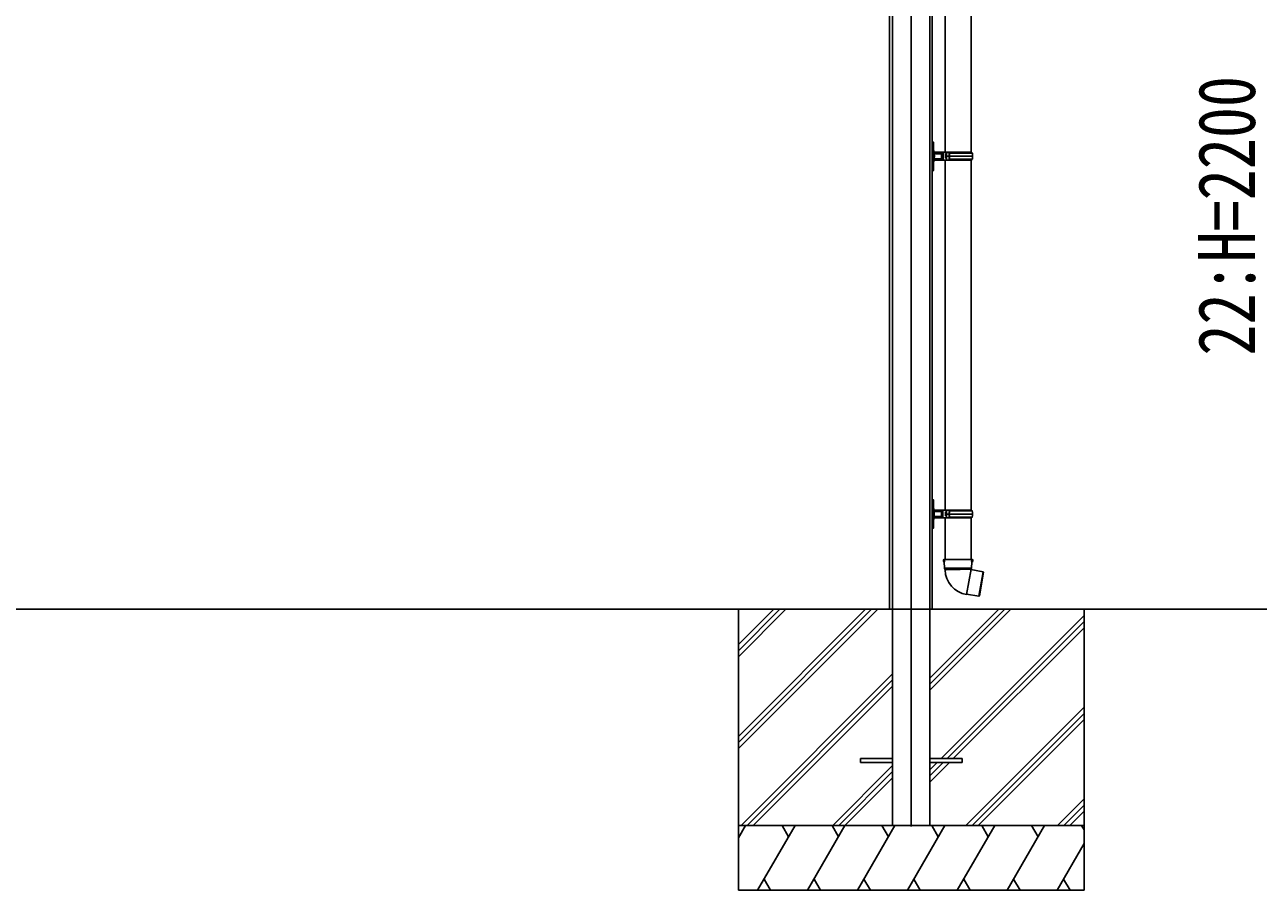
# Model space of a CAD drawing. Units: millimetres, scale not verified. Extents: x -16820 to 16820, y -11880 to 11880.
# Drawn here: x 794 to 3648, y -8625 to -6623 of the extents above; entities that cross this region are included whole.
import ezdxf
from ezdxf.enums import TextEntityAlignment as Align

# ---------------------------------------------------------------- set-up
doc = ezdxf.new("R2010")
doc.units = ezdxf.units.MM
doc.header["$LTSCALE"] = 60
for name, color, linetype in [('0-3_YKK_12', 2, 'Continuous'), ('0-4_YKK_A1', 4, 'Continuous'), ('0-5_YKK_D', 6, 'Continuous')]:
    doc.layers.add(name, color=color, linetype=linetype)
doc.styles.add('ＭＳ ゴシック', font='')
doc.styles.get('ＭＳ ゴシック').set_extended_font_data('MS Gothic')

msp = doc.modelspace()

# ---------------------------------------------------------------- linework, layer by layer
at = {"layer": '0-3_YKK_12'}
msp.add_line((2845.08, -8477.5), (2845.08, -5700.04), dxfattribs=at)
at = {"layer": '0-4_YKK_A1'}
for p, q in [((2795.08, -5703.45), (2795.08, -7975)), ((2801.94, -5703.69), (2801.94, -8475.17)), ((2888.22, -5706.7), (2888.22, -8475.17)), ((2893.28, -5706.88), (2893.28, -7975.17)), ((2923.18, -6103), (2923.18, -6918.5)), ((2983.38, -6918.5), (2983.38, -6103)), ((2894.28, -6894), (2893.28, -6894)), ((2894.28, -6900.3), (2893.28, -6900.3)), ((2894.58, -6894.17), (2893.58, -6894.17)), ((2894.58, -6900.46), (2893.58, -6900.46)), ((2896.28, -6894.91), (2894.28, -6894)), ((2894.28, -6900.3), (2894.28, -6894)), ((2896.58, -6895.07), (2894.58, -6894.17)), ((2894.58, -6900.46), (2894.58, -6894.17)), ((2896.28, -6894.91), (2896.45, -6900.63)), ((2896.58, -6895.07), (2896.75, -6900.8)), ((2894.28, -6927.5), (2893.28, -6927.5)), ((2894.58, -6927.67), (2893.58, -6927.67)), ((2894.28, -6927.5), (2897.28, -6927.5)), ((2894.28, -6954.7), (2894.28, -6927.5)), ((2894.58, -6927.67), (2897.58, -6927.67)), ((2894.58, -6954.87), (2894.58, -6927.67)), ((2897.28, -6927.5), (2896.45, -6954.37)), ((2897.58, -6927.67), (2896.75, -6954.54)), ((2897.28, -6927.5), (2898.28, -6927.5)), ((2897.58, -6927.67), (2898.58, -6927.67)), ((2897.99, -6918.26), (2898.09, -6921.5)), ((2898.09, -6933.5), (2897.99, -6936.74)), ((2915.28, -6921.5), (2898.1, -6921.5)), ((2898.1, -6921.5), (2898.28, -6927.5)), ((2898.28, -6927.5), (2898.1, -6933.5)), ((2898.1, -6933.5), (2915.28, -6933.5)), ((2898.29, -6918.43), (2898.39, -6921.67)), ((2898.39, -6933.67), (2898.29, -6936.91)), ((2915.58, -6921.67), (2898.4, -6921.67)), ((2898.4, -6921.67), (2898.58, -6927.67)), ((2898.58, -6927.67), (2898.4, -6933.67)), ((2898.4, -6933.67), (2915.58, -6933.67)), ((2898.94, -6918.5), (2915.28, -6918.5)), ((2915.28, -6936.5), (2898.94, -6936.5)), ((2899.24, -6918.67), (2915.58, -6918.67)), ((2915.28, -6918.5), (2918.28, -6918.5)), ((2915.28, -6921.5), (2915.28, -6918.5)), ((2915.28, -6923), (2915.28, -6921.5)), ((2918.28, -6923), (2915.28, -6923)), ((2915.28, -6923.01), (2915.28, -6932)), ((2916.26, -6923.01), (2915.28, -6923.01)), ((2916.26, -6932), (2915.28, -6932)), ((2915.28, -6932), (2918.28, -6932)), ((2918.28, -6936.5), (2915.28, -6936.5)), ((2915.58, -6918.67), (2918.58, -6918.67)), ((2915.58, -6921.67), (2915.58, -6918.67)), ((2915.58, -6923.17), (2915.58, -6921.67)), ((2915.58, -6923.17), (2915.58, -6932.16)), ((2916.56, -6923.17), (2915.58, -6923.17)), ((2918.58, -6923.17), (2915.58, -6923.17)), ((2916.56, -6932.16), (2915.58, -6932.16)), ((2915.58, -6932.17), (2918.58, -6932.17)), ((2918.28, -6923.01), (2916.26, -6923.01)), ((2916.26, -6932), (2916.26, -6923.01)), ((2918.28, -6932), (2916.26, -6932)), ((2918.58, -6923.17), (2916.56, -6923.17)), ((2916.56, -6932.16), (2916.56, -6923.17)), ((2918.58, -6932.16), (2916.56, -6932.16)), ((2926.28, -6918.5), (2918.28, -6918.5)), ((2926.58, -6918.67), (2918.58, -6918.67)), ((2923.18, -6936.5), (2923.18, -7746)), ((2926.29, -6923.01), (2924.28, -6923.01)), ((2926.29, -6932), (2924.28, -6932)), ((2926.28, -6932), (2924.28, -6932)), ((2926.59, -6923.17), (2924.58, -6923.17)), ((2926.59, -6932.16), (2924.58, -6932.16)), ((2926.58, -6932.17), (2924.58, -6932.17)), ((2926.28, -6923), (2926.28, -6918.5)), ((2926.28, -6936.5), (2926.28, -6932)), ((2926.29, -6918.5), (2926.29, -6923.01)), ((2933.31, -6918.5), (2926.29, -6918.5)), ((2926.29, -6927.5), (2926.29, -6923.01)), ((2926.29, -6932), (2926.29, -6927.5)), ((2932.79, -6927.5), (2926.29, -6927.5)), ((2926.29, -6936.5), (2926.29, -6932)), ((2933.31, -6936.5), (2926.29, -6936.5)), ((2926.58, -6923.17), (2926.58, -6918.67)), ((2926.58, -6936.67), (2926.58, -6932.17)), ((2926.59, -6918.66), (2926.59, -6923.17)), ((2933.61, -6918.66), (2926.59, -6918.66)), ((2926.59, -6927.66), (2926.59, -6923.17)), ((2926.59, -6932.16), (2926.59, -6927.67)), ((2933.09, -6927.67), (2926.59, -6927.67)), ((2926.59, -6936.66), (2926.59, -6932.16)), ((2932.79, -6927.5), (2932.79, -6927.5)), ((2932.79, -6927.5), (2932.79, -6927.5)), ((2932.87, -6927.5), (2932.87, -6927.5)), ((2986.78, -6927.5), (2933.04, -6927.5)), ((2933.09, -6927.67), (2933.09, -6927.66)), ((2933.09, -6927.67), (2933.09, -6927.67)), ((2933.17, -6927.67), (2933.17, -6927.66)), ((2933.54, -6918.5), (2933.31, -6918.5)), ((2933.54, -6936.5), (2933.31, -6936.5)), ((2987.08, -6927.66), (2933.34, -6927.66)), ((2933.54, -6918.5), (2933.95, -6918.5)), ((2933.54, -6936.5), (2933.95, -6936.5)), ((2933.84, -6918.66), (2933.61, -6918.66)), ((2933.84, -6918.66), (2934.25, -6918.66)), ((2933.95, -6918.5), (2985.28, -6918.5)), ((2933.95, -6936.5), (2985.28, -6936.5)), ((2934.25, -6918.66), (2985.58, -6918.66)), ((2986.28, -6920.5), (2934.98, -6920.5)), ((2986.28, -6934.5), (2934.98, -6934.5)), ((2986.58, -6920.66), (2935.28, -6920.66)), ((2986.58, -6934.66), (2935.28, -6934.66)), ((2983.38, -7746), (2983.38, -6936.5)), ((2985.28, -6920.5), (2985.28, -6918.5)), ((2985.28, -6936.5), (2985.28, -6934.5)), ((2985.58, -6920.66), (2985.58, -6918.66)), ((2985.58, -6936.66), (2985.58, -6934.66)), ((2894.28, -6954.7), (2893.28, -6954.7)), ((2894.58, -6954.87), (2893.58, -6954.87)), ((2894.28, -6954.7), (2896.45, -6954.37)), ((2894.28, -6961), (2894.28, -6954.7)), ((2894.58, -6954.87), (2896.75, -6954.54)), ((2894.58, -6961.17), (2894.58, -6954.87)), ((2896.45, -6954.37), (2896.28, -6960.09)), ((2896.75, -6954.54), (2896.58, -6960.26)), ((2915.58, -6936.67), (2899.24, -6936.67)), ((2918.58, -6936.67), (2915.58, -6936.67)), ((2933.61, -6936.66), (2926.59, -6936.66)), ((2933.84, -6936.66), (2933.61, -6936.66)), ((2933.84, -6936.66), (2934.25, -6936.66)), ((2934.25, -6936.66), (2985.58, -6936.66)), ((2894.28, -7727.8), (2893.28, -7727.8)), ((2894.28, -7727.8), (2894.28, -7721.5)), ((2894.28, -7755), (2894.28, -7727.8)), ((2896.28, -7722.41), (2896.45, -7728.13)), ((2894.28, -7755), (2893.28, -7755)), ((2894.28, -7782.2), (2894.28, -7755)), ((2897.28, -7755), (2898.28, -7755)), ((2897.99, -7745.76), (2898.09, -7749)), ((2898.09, -7761), (2897.99, -7764.24)), ((2915.28, -7749), (2898.1, -7749)), ((2898.1, -7761), (2915.28, -7761)), ((2898.94, -7746), (2915.28, -7746)), ((2915.28, -7764), (2898.94, -7764)), ((2915.28, -7746), (2918.28, -7746)), ((2918.28, -7750.5), (2915.28, -7750.5)), ((2915.28, -7750.51), (2915.28, -7759.5)), ((2916.26, -7750.51), (2915.28, -7750.51)), ((2916.26, -7759.5), (2915.28, -7759.5)), ((2915.28, -7759.5), (2918.28, -7759.5)), ((2918.28, -7764), (2915.28, -7764)), ((2918.28, -7750.51), (2916.26, -7750.51)), ((2916.26, -7759.5), (2916.26, -7750.51)), ((2918.28, -7759.5), (2916.26, -7759.5)), ((2926.28, -7746), (2918.28, -7746)), ((2923.18, -7764), (2923.18, -7860)), ((2926.29, -7750.51), (2924.28, -7750.51)), ((2926.29, -7759.5), (2924.28, -7759.5)), ((2926.28, -7759.5), (2924.28, -7759.5)), ((2926.28, -7750.5), (2926.28, -7746)), ((2926.28, -7764), (2926.28, -7759.5)), ((2926.29, -7746), (2926.29, -7750.51)), ((2933.31, -7746), (2926.29, -7746)), ((2926.29, -7755), (2926.29, -7750.51)), ((2926.29, -7759.5), (2926.29, -7755)), ((2932.79, -7755), (2926.29, -7755)), ((2926.29, -7764), (2926.29, -7759.5)), ((2933.31, -7764), (2926.29, -7764)), ((2932.79, -7755), (2932.79, -7755)), ((2932.79, -7755), (2932.79, -7755)), ((2932.87, -7755), (2932.87, -7755)), ((2986.78, -7755), (2933.04, -7755)), ((2933.54, -7746), (2933.31, -7746)), ((2933.54, -7764), (2933.31, -7764)), ((2933.54, -7746), (2933.95, -7746)), ((2933.54, -7764), (2933.95, -7764)), ((2933.95, -7746), (2985.28, -7746)), ((2933.95, -7764), (2985.28, -7764)), ((2986.28, -7748), (2934.98, -7748)), ((2986.28, -7762), (2934.98, -7762)), ((2983.38, -7860), (2983.38, -7764)), ((2985.28, -7748), (2985.28, -7746)), ((2985.28, -7764), (2985.28, -7762)), ((2894.28, -7782.2), (2893.28, -7782.2)), ((2894.28, -7782.2), (2896.45, -7781.87)), ((2894.28, -7788.5), (2894.28, -7782.2)), ((2896.45, -7781.87), (2896.28, -7787.59)), ((2921.43, -7860), (2919.28, -7860.78)), ((2919.28, -7860.78), (2919.34, -7860.78)), ((2919.28, -7864.43), (2919.34, -7864.43)), ((2919.41, -7863.52), (2919.41, -7861.7)), ((2921.43, -7860), (2921.56, -7860)), ((2921.52, -7865.25), (2921.79, -7880.53)), ((2921.65, -7865.25), (2921.52, -7865.25)), ((2921.56, -7860), (2985, -7860)), ((2921.74, -7864.34), (2921.68, -7860.9)), ((2984.77, -7880.53), (2985.04, -7865.25)), ((2985.04, -7865.25), (2984.9, -7865.25)), ((2985, -7860), (2985.13, -7860)), ((2985.04, -7865.25), (2987.28, -7864.43)), ((2987.28, -7860.78), (2985.13, -7860)), ((2987.15, -7863.52), (2987.15, -7861.7)), ((2987.22, -7860.78), (2987.28, -7860.78)), ((2987.22, -7864.43), (2987.28, -7864.43)), ((2987.28, -7864.43), (2987.28, -7860.78)), ((2921.79, -7880.53), (2923.11, -7882.49)), ((2921.79, -7880.53), (2953.28, -7880.53)), ((2923.11, -7882.49), (2923.17, -7884.1)), ((2923.11, -7882.49), (2978.42, -7882.49)), ((2953.28, -7880.53), (2984.77, -7880.53)), ((2972.96, -7941.38), (2983.39, -7882.23)), ((3011.54, -7888.43), (2983.18, -7883.43)), ((2983.72, -7882.09), (2984.77, -7880.53)), ((3001.57, -7944.96), (3011.54, -7888.43)), ((3012.35, -7889.59), (3002.73, -7944.15)), ((3012.35, -7889.59), (3011.54, -7888.43)), ((2973.21, -7939.96), (3001.57, -7944.96)), ((3001.57, -7944.96), (3002.73, -7944.15)), ((4796.36, -7975), (-2298.01, -7975)), ((2445.08, -7975.17), (2445.08, -8625.17)), ((2445.08, -8269.15), (2739.06, -7975.17)), ((2445.08, -8283.29), (2753.2, -7975.17)), ((2445.08, -8297.43), (2767.34, -7975.17)), ((2445.08, -8057.01), (2526.92, -7975.17)), ((2445.08, -8071.15), (2541.07, -7975.17)), ((2445.08, -8085.3), (2555.21, -7975.17)), ((2888.22, -8162.66), (3075.71, -7975.17)), ((2888.22, -8148.52), (3061.57, -7975.17)), ((2888.22, -8134.38), (3047.43, -7975.17)), ((2914.06, -8320.67), (3245.08, -7989.65)), ((3245.08, -7975.17), (3245.08, -8625.17)), ((2928.2, -8320.67), (3245.08, -8003.79)), ((2942.34, -8320.67), (3245.08, -8017.93)), ((2451.19, -8475.17), (2801.94, -8124.42)), ((2465.33, -8475.17), (2801.94, -8138.56)), ((2479.47, -8475.17), (2801.94, -8152.7)), ((2971.69, -8475.17), (3245.08, -8201.78)), ((2985.83, -8475.17), (3245.08, -8215.92)), ((2999.97, -8475.17), (3245.08, -8230.06)), ((2727.58, -8320.67), (2727.58, -8329.67)), ((2801.94, -8320.67), (2727.58, -8320.67)), ((2801.94, -8329.67), (2727.58, -8329.67)), ((2888.22, -8320.67), (2962.58, -8320.67)), ((2888.22, -8374.79), (2933.34, -8329.67)), ((2888.22, -8346.51), (2905.06, -8329.67)), ((2888.22, -8360.65), (2919.2, -8329.67)), ((2888.22, -8329.67), (2962.58, -8329.67)), ((2962.58, -8320.67), (2962.58, -8329.67)), ((2663.32, -8475.17), (2801.94, -8336.55)), ((2677.46, -8475.17), (2801.94, -8350.69)), ((2691.61, -8475.17), (2801.94, -8364.83)), ((3183.82, -8475.17), (3245.08, -8413.91)), ((3197.96, -8475.17), (3245.08, -8428.05)), ((3212.1, -8475.17), (3245.08, -8442.19)), ((3245.08, -8475.17), (2445.08, -8475.17)), ((2445.08, -8504.11), (2461.79, -8475.17)), ((2489.62, -8625.17), (2576.23, -8475.17)), ((2561.23, -8501.15), (2546.22, -8475.17)), ((2605.1, -8625.17), (2691.7, -8475.17)), ((2676.7, -8501.15), (2661.7, -8475.17)), ((2720.57, -8625.17), (2807.17, -8475.17)), ((2792.17, -8501.15), (2777.17, -8475.17)), ((2836.04, -8625.17), (2922.64, -8475.17)), ((2907.64, -8501.15), (2892.64, -8475.17)), ((2951.51, -8625.17), (3038.11, -8475.17)), ((3023.11, -8501.15), (3008.11, -8475.17)), ((3066.98, -8625.17), (3153.58, -8475.17)), ((3138.58, -8501.15), (3123.58, -8475.17)), ((3245.08, -8485.61), (3239.05, -8475.17)), ((2446.79, -8501.15), (2445.08, -8498.19)), ((3182.45, -8625.17), (3245.08, -8516.69)), ((2504.62, -8599.19), (2519.62, -8625.17)), ((2620.09, -8599.19), (2635.09, -8625.17)), ((2735.57, -8599.19), (2750.57, -8625.17)), ((2851.04, -8599.19), (2866.03, -8625.17)), ((2966.5, -8599.19), (2981.5, -8625.17)), ((3081.98, -8599.19), (3096.97, -8625.17)), ((3197.45, -8599.19), (3212.44, -8625.17)), ((2445.08, -8625.17), (3245.08, -8625.17))]:
    msp.add_line(p, q, dxfattribs=at)
for points in [[(2894.28, -6927.5), (2894.28, -6900.3), (2896.45, -6900.63), (2897.28, -6927.5)], [(2894.58, -6927.67), (2894.58, -6900.46), (2896.75, -6900.8), (2897.58, -6927.67)], [(2915.28, -6936.5), (2915.28, -6933.5), (2915.28, -6932)], [(2915.58, -6936.67), (2915.58, -6933.67), (2915.58, -6932.17)], [(2926.28, -6936.5), (2918.28, -6936.5), (2918.28, -6918.5)], [(2926.58, -6936.67), (2918.58, -6936.67), (2918.58, -6918.67)], [(2926.28, -6923), (2924.28, -6923), (2924.28, -6932)], [(2926.58, -6923.17), (2924.58, -6923.17), (2924.58, -6932.17)], [(2933.04, -6927.5), (2932.87, -6927.5), (2932.79, -6927.5), (2926.29, -6927.5)], [(2933.34, -6927.66), (2933.17, -6927.66), (2933.09, -6927.66), (2926.59, -6927.66)], [(2933.31, -6918.5), (2932.92, -6922.96), (2932.79, -6927.5)], [(2933.61, -6918.66), (2933.22, -6923.13), (2933.09, -6927.66)], [(2893.28, -6961), (2894.28, -6961), (2896.28, -6960.09)], [(2893.58, -6961.17), (2894.58, -6961.17), (2896.58, -6960.26)], [(2896.28, -7722.41), (2894.28, -7721.5), (2893.28, -7721.5)], [(2894.28, -7727.8), (2896.45, -7728.13), (2897.28, -7755)], [(2894.28, -7755), (2897.28, -7755), (2896.45, -7781.87)], [(2898.1, -7749), (2898.28, -7755), (2898.1, -7761)], [(2915.28, -7750.5), (2915.28, -7749), (2915.28, -7746)], [(2915.28, -7764), (2915.28, -7761), (2915.28, -7759.5)], [(2926.28, -7764), (2918.28, -7764), (2918.28, -7746)], [(2926.28, -7750.5), (2924.28, -7750.5), (2924.28, -7759.5)], [(2933.04, -7755), (2932.87, -7755), (2932.79, -7755), (2926.29, -7755)], [(2933.31, -7746), (2932.92, -7750.46), (2932.79, -7755)], [(2893.28, -7788.5), (2894.28, -7788.5), (2896.28, -7787.59)], [(2919.28, -7860.78), (2919.28, -7864.43), (2921.52, -7865.25)], [(2919.34, -7860.78), (2920.79, -7860.27), (2921.56, -7860)], [(2921.65, -7865.25), (2920.84, -7864.96), (2919.34, -7864.43)], [(2921.68, -7860.9), (2920.79, -7861.21), (2919.41, -7861.7)], [(2919.41, -7863.52), (2920.84, -7864.02), (2921.74, -7864.34)], [(2984.82, -7864.34), (2984.85, -7862.61), (2984.88, -7860.9)], [(2984.82, -7864.34), (2985.72, -7864.02), (2987.15, -7863.52)], [(2987.15, -7861.7), (2985.77, -7861.21), (2984.88, -7860.9)], [(2987.22, -7864.43), (2985.72, -7864.96), (2984.9, -7865.25)], [(2985, -7860), (2985.77, -7860.27), (2987.22, -7860.78)], [(2983.7, -7882.08), (2983.61, -7882.12), (2983.39, -7882.23), (2983.36, -7882.25), (2983.07, -7882.33), (2981.35, -7882.45), (2978.42, -7882.49), (2975.68, -7882.59), (2972.02, -7882.69), (2967.72, -7882.78), (2963.14, -7882.88), (2958.14, -7882.97), (2953.15, -7883.06), (2948.02, -7883.15), (2943.18, -7883.23), (2938.5, -7883.33), (2934.36, -7883.42), (2930.65, -7883.53), (2927.67, -7883.64), (2925.35, -7883.76), (2923.87, -7883.9), (2923.2, -7884.06), (2923.17, -7884.1)]]:
    msp.add_lwpolyline(points, dxfattribs=at)
for centre, radius, start, end in [((2898.94, -6916.5), 2, 181.7624, 241.44015), ((2899.24, -6916.67), 2, 181.7624, 241.44015), ((2898.94, -6916.5), 2, 241.44015, 270), ((2898.94, -6938.5), 2, 90, 118.55985), ((2899.24, -6916.67), 2, 241.44015, 270), ((3010.67, -6927.51), 77.89, 179.99307, 186.62466), ((2932.84, -6927.72), 0.226, 80.79578, 102.71983), ((3013.8, -6927.48), 80.75, 173.61461, 180.01355), ((3013.8, -6927.52), 80.75, 179.98461, 186.38348), ((3010.97, -6927.68), 77.89, 179.99307, 186.62466), ((2933.14, -6927.89), 0.226, 80.79578, 102.71983), ((3014.1, -6927.64), 80.75, 173.61461, 180.01355), ((3014.1, -6927.69), 80.75, 179.98461, 186.38348), ((2935.16, -6918.85), 1.66, 167.69464, 263.49512), ((2935.11, -6936.1), 1.61, 94.66451, 194.14319), ((2935.46, -6919.02), 1.66, 167.69464, 263.49512), ((2935.41, -6936.27), 1.61, 94.66451, 194.14319), ((2935.74, -6918.7), 1.81, 173.59328, 264.82407), ((2935.81, -6936.35), 1.86, 96.97139, 184.61125), ((2936.04, -6918.86), 1.81, 173.59328, 264.82407), ((2936.11, -6936.51), 1.86, 96.97139, 184.61125), ((2937.53, -6927.5), 49.25, 0, 8.17123), ((2937.53, -6927.5), 49.25, 351.83186, 0.00306), ((2937.83, -6927.66), 49.25, 0, 8.17123), ((2937.83, -6927.67), 49.25, 351.83186, 0.00306), ((2898.94, -6938.5), 2, 118.55985, 178.2376), ((2899.24, -6938.67), 2, 118.55985, 178.2376), ((2899.24, -6938.67), 2, 90, 118.55985), ((2898.94, -7744), 2, 181.7624, 241.44015), ((2898.94, -7766), 2, 118.55985, 178.2376), ((2898.94, -7744), 2, 241.44015, 270), ((2898.94, -7766), 2, 90, 118.55985), ((3010.67, -7755.01), 77.89, 179.99307, 186.62466), ((2932.84, -7755.22), 0.226, 80.79578, 102.71983), ((3013.8, -7754.98), 80.75, 173.61461, 180.01355), ((3013.8, -7755.02), 80.75, 179.98461, 186.38348), ((2935.16, -7746.35), 1.66, 167.69464, 263.49512), ((2935.11, -7763.6), 1.61, 94.66451, 194.14319), ((2935.74, -7746.2), 1.81, 173.59328, 264.82407), ((2935.81, -7763.85), 1.86, 96.97139, 184.61125), ((2937.53, -7755), 49.25, 0, 8.17123), ((2937.53, -7755), 49.25, 351.83186, 0.00306), ((2916.67, -7861.45), 2.75, 354.81691, 13.99327), ((2915.76, -7863.7), 3.66, 348.38866, 2.80116), ((2919.12, -7860.77), 2.56, 357.19737, 17.56812), ((2919.84, -7864.62), 1.92, 340.91849, 8.46572), ((2987.32, -7864.57), 2.51, 174.83553, 195.78026), ((2986.8, -7860.69), 1.93, 159.00896, 186.22555), ((2990.8, -7861.52), 3.66, 168.38866, 182.80116), ((2989.89, -7863.77), 2.75, 174.81691, 193.99327), ((2983.43, -7882), 60.3, 182.00147, 260)]:
    msp.add_arc(centre, radius, start, end, dxfattribs=at)
for centre, major_axis, ratio, start_param, end_param in [((2898.09, -6921.34), (1, 0.031), 0.162205, 3.1415927, 4.7026633), ((2898.09, -6933.66), (1, -0.031), 0.162205, 1.580522, 3.1415927), ((2898.39, -6921.51), (1, 0.031), 0.162205, 3.1415927, 4.7026633), ((2898.39, -6933.83), (1, -0.031), 0.162205, 1.580522, 3.1415927), ((2898.19, -6924.5), (-0.1, 3), 0.333136, 6.2716543, 6.28138), ((2898.19, -6930.5), (0.1, 3), 0.333136, 3.143398, 3.1531236), ((2898.49, -6924.67), (-0.1, 3), 0.333136, 6.2716543, 6.28138), ((2898.49, -6930.67), (0.1, 3), 0.333136, 3.143398, 3.1531236), ((2915.28, -6921.01), (3, 0), 0.162278, 4.712389, 6.2831853), ((2915.28, -6933.99), (3, 0), 0.162278, 6.2831853, 7.8539816), ((2915.58, -6921.18), (3, 0), 0.162278, 4.712389, 6.2831853), ((2915.58, -6934.16), (3, 0), 0.162278, 6.2831853, 7.8539816), ((2898.09, -7748.84), (1, 0.031), 0.162205, 3.1415927, 4.7026633), ((2898.09, -7761.16), (1, -0.031), 0.162205, 1.580522, 3.1415927), ((2898.19, -7752), (-0.1, 3), 0.333136, 6.2716543, 6.28138), ((2898.19, -7758), (0.1, 3), 0.333136, 3.143398, 3.1531236), ((2915.28, -7748.51), (3, 0), 0.162278, 4.712389, 6.2831853), ((2915.28, -7761.49), (3, 0), 0.162278, 6.2831853, 7.8539816)]:
    msp.add_ellipse(centre, major_axis=major_axis, ratio=ratio, start_param=start_param, end_param=end_param, dxfattribs=at)

# ---------------------------------------------------------------- texts
at = {"layer": '0-5_YKK_D', "style": 'ＭＳ ゴシック', "width": 0.8}
msp.add_text('22:H=2200', height=132, rotation=90, dxfattribs=at).set_placement((3680.07, -7388.6), align=Align.BOTTOM_LEFT)

doc.saveas('drawing.dxf')
